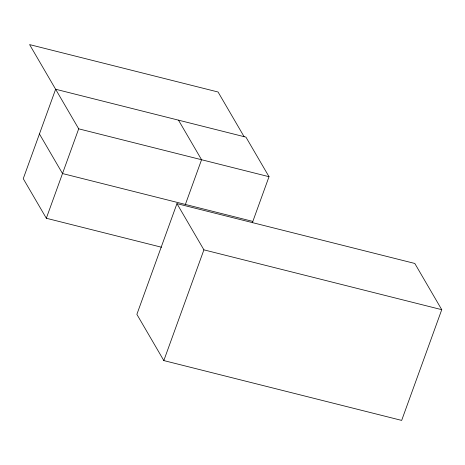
<?xml version="1.0" encoding="UTF-8"?>
<svg xmlns="http://www.w3.org/2000/svg" width="465" height="465" viewBox="0 0 465 465"><rect width="100%" height="100%" fill="white"/><g stroke="black" fill="none" stroke-linecap="round" stroke-linejoin="round"><path stroke-width="0.7" d="M161.5 247.229L46.326 218.259L78.695 128.828L29.586 44.594L218.062 92.006L244.096 136.663M176.956 203.629L136.873 314.357L163.825 360.578L401.667 420.406L441.75 309.678L414.803 263.457L176.956 203.629L203.908 249.85L441.75 309.678M185.384 204.449L201.566 159.733L178.496 120.162M163.825 360.578L203.908 249.85M252.344 222.77L269.02 176.7L245.944 137.129L55.626 89.251L23.25 178.682L46.326 218.259M78.695 128.828L269.02 176.7M252.832 221.416L62.513 173.544L39.438 133.966"/></g></svg>
